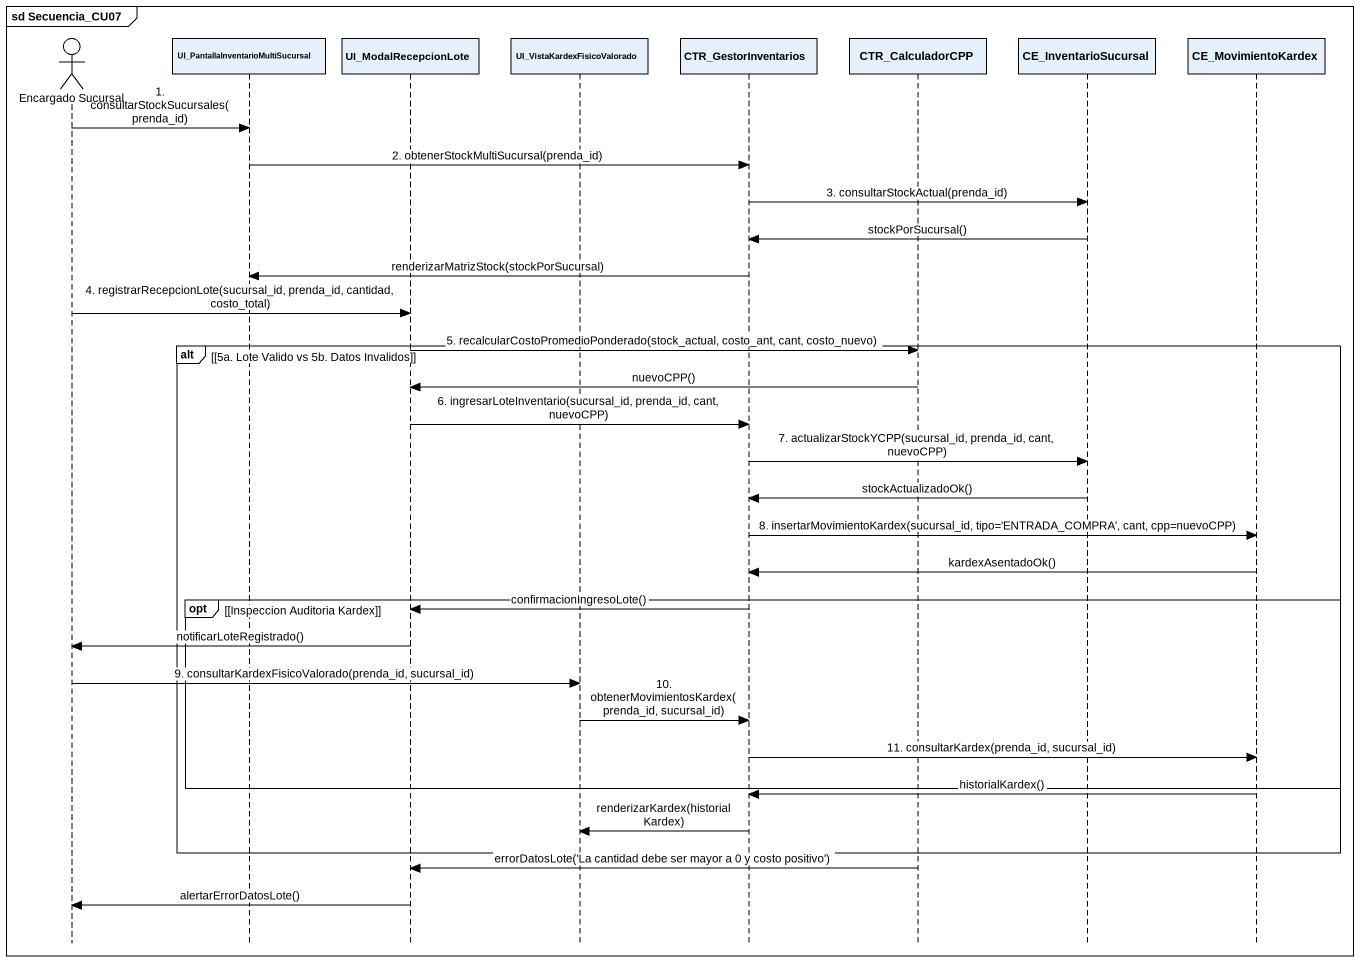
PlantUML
@startuml
mainframe sd Secuencia_CU07
hide footbox
actor "Encargado Sucursal" as Encargado_Sucursal
participant "UI_PantallaInventarioMultiSucursal" as UI_PantallaInventarioMultiSu
participant UI_ModalRecepcionLote
participant UI_VistaKardexFisicoValorado
participant CTR_GestorInventarios
participant CTR_CalculadorCPP
participant CE_InventarioSucursal
participant CE_MovimientoKardex

Encargado_Sucursal -> UI_PantallaInventarioMultiSu : 1. consultarStockSucursales(prenda_id)
UI_PantallaInventarioMultiSu -> CTR_GestorInventarios : 2. obtenerStockMultiSucursal(prenda_id)
CTR_GestorInventarios -> CE_InventarioSucursal : 3. consultarStockActual(prenda_id)
CE_InventarioSucursal -> CTR_GestorInventarios : stockPorSucursal()
CTR_GestorInventarios -> UI_PantallaInventarioMultiSu : renderizarMatrizStock(stockPorSucursal)
Encargado_Sucursal -> UI_ModalRecepcionLote : 4. registrarRecepcionLote(sucursal_id, prenda_id, cantidad, costo_total)
alt [5a. Lote Valido vs 5b. Datos Invalidos]
  UI_ModalRecepcionLote -> CTR_CalculadorCPP : 5. recalcularCostoPromedioPonderado(stock_actual, costo_ant, cant, costo_nuevo)
  CTR_CalculadorCPP -> UI_ModalRecepcionLote : nuevoCPP()
  UI_ModalRecepcionLote -> CTR_GestorInventarios : 6. ingresarLoteInventario(sucursal_id, prenda_id, cant, nuevoCPP)
  CTR_GestorInventarios -> CE_InventarioSucursal : 7. actualizarStockYCPP(sucursal_id, prenda_id, cant, nuevoCPP)
  CE_InventarioSucursal -> CTR_GestorInventarios : stockActualizadoOk()
  CTR_GestorInventarios -> CE_MovimientoKardex : 8. insertarMovimientoKardex(sucursal_id, tipo='ENTRADA_COMPRA', cant, cpp=nuevoCPP)
  CE_MovimientoKardex -> CTR_GestorInventarios : kardexAsentadoOk()
  opt [Inspeccion Auditoria Kardex]
    CTR_GestorInventarios -> UI_ModalRecepcionLote : confirmacionIngresoLote()
    UI_ModalRecepcionLote -> Encargado_Sucursal : notificarLoteRegistrado()
    Encargado_Sucursal -> UI_VistaKardexFisicoValorado : 9. consultarKardexFisicoValorado(prenda_id, sucursal_id)
    UI_VistaKardexFisicoValorado -> CTR_GestorInventarios : 10. obtenerMovimientosKardex(prenda_id, sucursal_id)
    CTR_GestorInventarios -> CE_MovimientoKardex : 11. consultarKardex(prenda_id, sucursal_id)
  end
  CE_MovimientoKardex -> CTR_GestorInventarios : historialKardex()
  CTR_GestorInventarios -> UI_VistaKardexFisicoValorado : renderizarKardex(historialKardex)
end
CTR_CalculadorCPP -> UI_ModalRecepcionLote : errorDatosLote('La cantidad debe ser mayor a 0 y costo positivo')
UI_ModalRecepcionLote -> Encargado_Sucursal : alertarErrorDatosLote()
@enduml
